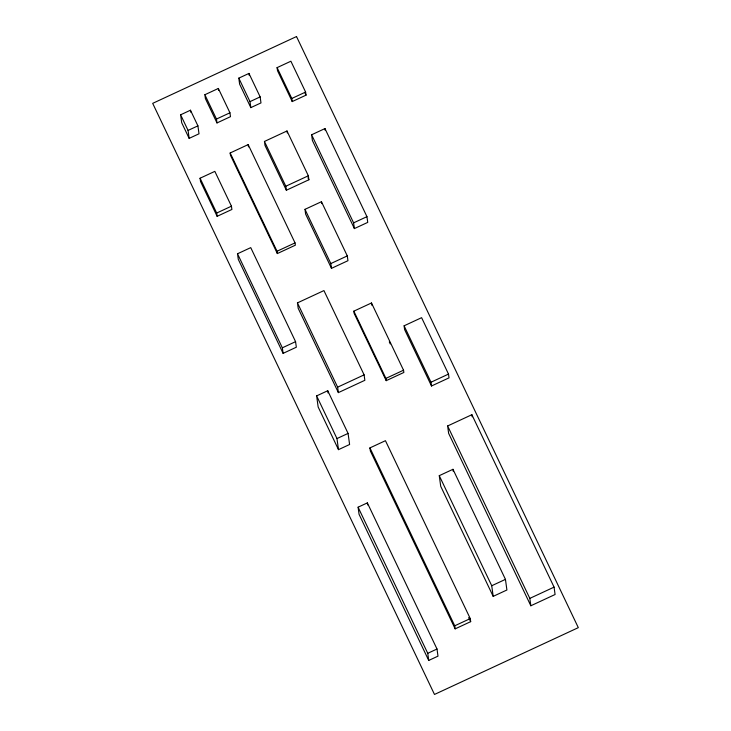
<?xml version="1.0" encoding="UTF-8"?>
<svg xmlns="http://www.w3.org/2000/svg" width="731" height="731" viewBox="0 0 731 731"><rect width="100%" height="100%" fill="white"/><g stroke="black" fill="none" stroke-linecap="round" stroke-linejoin="round"><path stroke-width="1.1" d="M238.799 78.144L248.96 73.42L260.154 96.903L260.976 102.916L250.815 107.631L239.622 84.147L238.799 78.144L249.993 101.627L250.815 107.631M204.863 94.728L218.35 88.46L229.945 112.793L230.484 116.668L216.997 122.936L205.402 98.603L204.863 94.728L216.467 119.052L216.997 122.936M277.104 67.627L290.892 61.221L305.604 92.06L306.024 95.158L292.226 101.563L277.524 70.715L277.104 67.627L291.806 98.475L292.226 101.563M180.621 114.794L190.462 110.217L197.918 125.851L199.006 133.791L189.155 138.369L181.708 122.735L180.621 114.794L188.068 130.42L189.155 138.369M188.068 130.42L197.918 125.851M249.993 101.627L260.154 96.903M216.467 119.052L229.945 112.793M291.806 98.475L305.604 92.06M230.174 152.971L248.174 144.601L295.032 242.893L295.351 245.196L277.341 253.566L230.484 155.283L230.174 152.971L277.022 251.254L277.341 253.566M264.448 141.448L286.991 130.977L308.345 175.778L308.893 179.762L286.36 190.234L264.997 145.432L264.448 141.448L285.812 186.241L286.36 190.234M200.084 178.218L214.841 171.365L231.444 206.188L231.891 209.468L217.134 216.321L200.532 181.498L200.084 178.218L216.687 213.041L217.134 216.321M311.616 134.778L324.966 128.574L366.953 216.659L367.739 222.388L354.389 228.584L312.402 140.507L311.616 134.778L353.603 222.854L354.389 228.584M216.687 213.041L231.444 206.188M285.812 186.241L308.345 175.778M304.982 209.34L321.448 201.701L347.298 255.914L347.947 260.702L331.49 268.35L305.64 214.137L304.982 209.34L330.832 263.562L331.49 268.35M237.511 253.767L250.742 247.626L295.571 341.66L296.329 347.216L283.107 353.356L238.279 259.322L237.511 253.767L282.34 347.81L283.107 353.356M277.022 251.254L295.032 242.893M353.603 222.854L366.953 216.659M330.832 263.562L347.298 255.914M297.453 302.881L323.934 290.582L364.111 374.866L364.851 380.303L338.38 392.611L298.193 308.327L297.453 302.881L337.631 387.165L338.38 392.611M353.85 311.159L371.485 302.972L403.539 370.206L403.85 372.472L386.215 380.659L354.16 313.425L353.85 311.159L385.904 378.393L386.215 380.659M282.34 347.81L295.571 341.66M404.097 325.807L421.604 317.674L448.505 374.098L449.017 377.863L431.509 385.995L404.608 329.571L404.097 325.807L430.998 382.231L431.509 385.995M316.633 395.891L327.735 390.729L348.075 433.41L349.601 444.494L338.49 449.647L318.149 406.975L316.633 395.891L336.973 438.563L338.49 449.647M337.631 387.165L364.111 374.866M385.904 378.393L403.539 370.206M430.998 382.231L448.505 374.098M336.973 438.563L348.075 433.41M369.932 447.902L385.447 440.692L470.261 618.59L470.673 621.652L455.157 628.861L370.352 450.963L369.932 447.902L454.737 625.8L455.157 628.861M447.628 425.972L471.87 414.705L554.071 587.13L555.085 594.504L530.834 605.771L448.633 433.346L447.628 425.972L529.82 598.387L530.834 605.771M358.089 507.195L367.346 502.891L437.01 649.018L437.988 656.146L428.722 660.449L359.067 514.322L358.089 507.195L427.754 653.313L428.722 660.449M439.267 475.671L452.973 469.302L505.45 579.372L506.903 589.999L493.187 596.368L440.72 486.298L439.267 475.671L491.735 585.741L493.187 596.368M491.735 585.741L505.45 579.372M454.737 625.8L470.261 618.59M529.82 598.387L554.071 587.13M427.754 653.313L437.01 649.018M305.046 93.102L306.024 95.158M389.285 341.907L390.253 343.945M307.925 177.724L308.893 179.762M468.717 617.54L470.673 621.652M471.87 414.705L472.162 416.816M452.973 469.302L453.266 471.431M371.485 302.972L371.796 305.238M324.966 128.574L325.222 130.483M367.346 502.891L367.629 504.929M321.448 201.701L321.713 203.611M327.735 390.729L328.036 392.949M286.991 130.977L287.265 132.969M248.96 73.42L249.234 75.43M248.174 144.601L248.494 146.913M218.35 88.46L218.615 90.397M190.462 110.217L190.736 112.199M296.512 36.55L152.688 103.354L434.488 694.45L578.312 627.646L296.512 36.55"/></g></svg>
